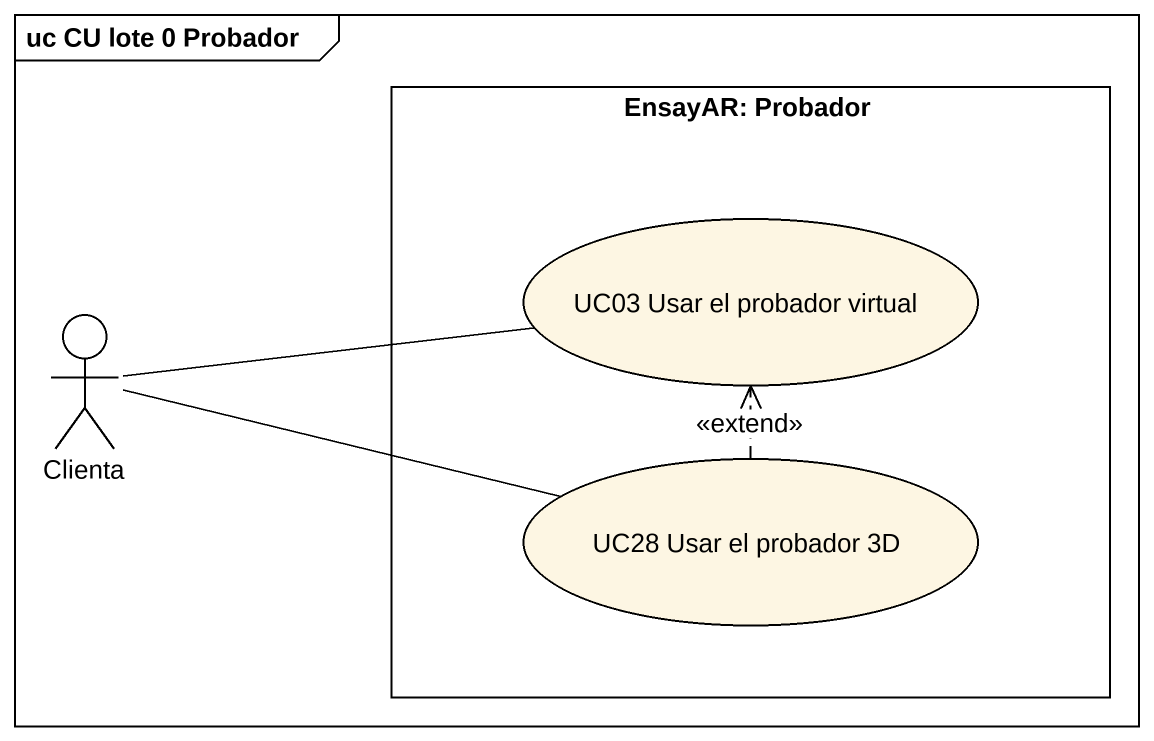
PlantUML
@startuml
mainframe uc CU lote 0 Probador
rectangle "EnsayAR: Probador" as EnsayAR_Probador {
  usecase "UC03 Usar el probador virtual" as UC03_Usar_el_probador
  usecase "UC28 Usar el probador 3D" as UC28_Usar_el_probador_3D
}
actor Clienta
Clienta -right- UC03_Usar_el_probador
Clienta -right- UC28_Usar_el_probador_3D
UC28_Usar_el_probador_3D .up.> UC03_Usar_el_probador : <<extend>>
@enduml
